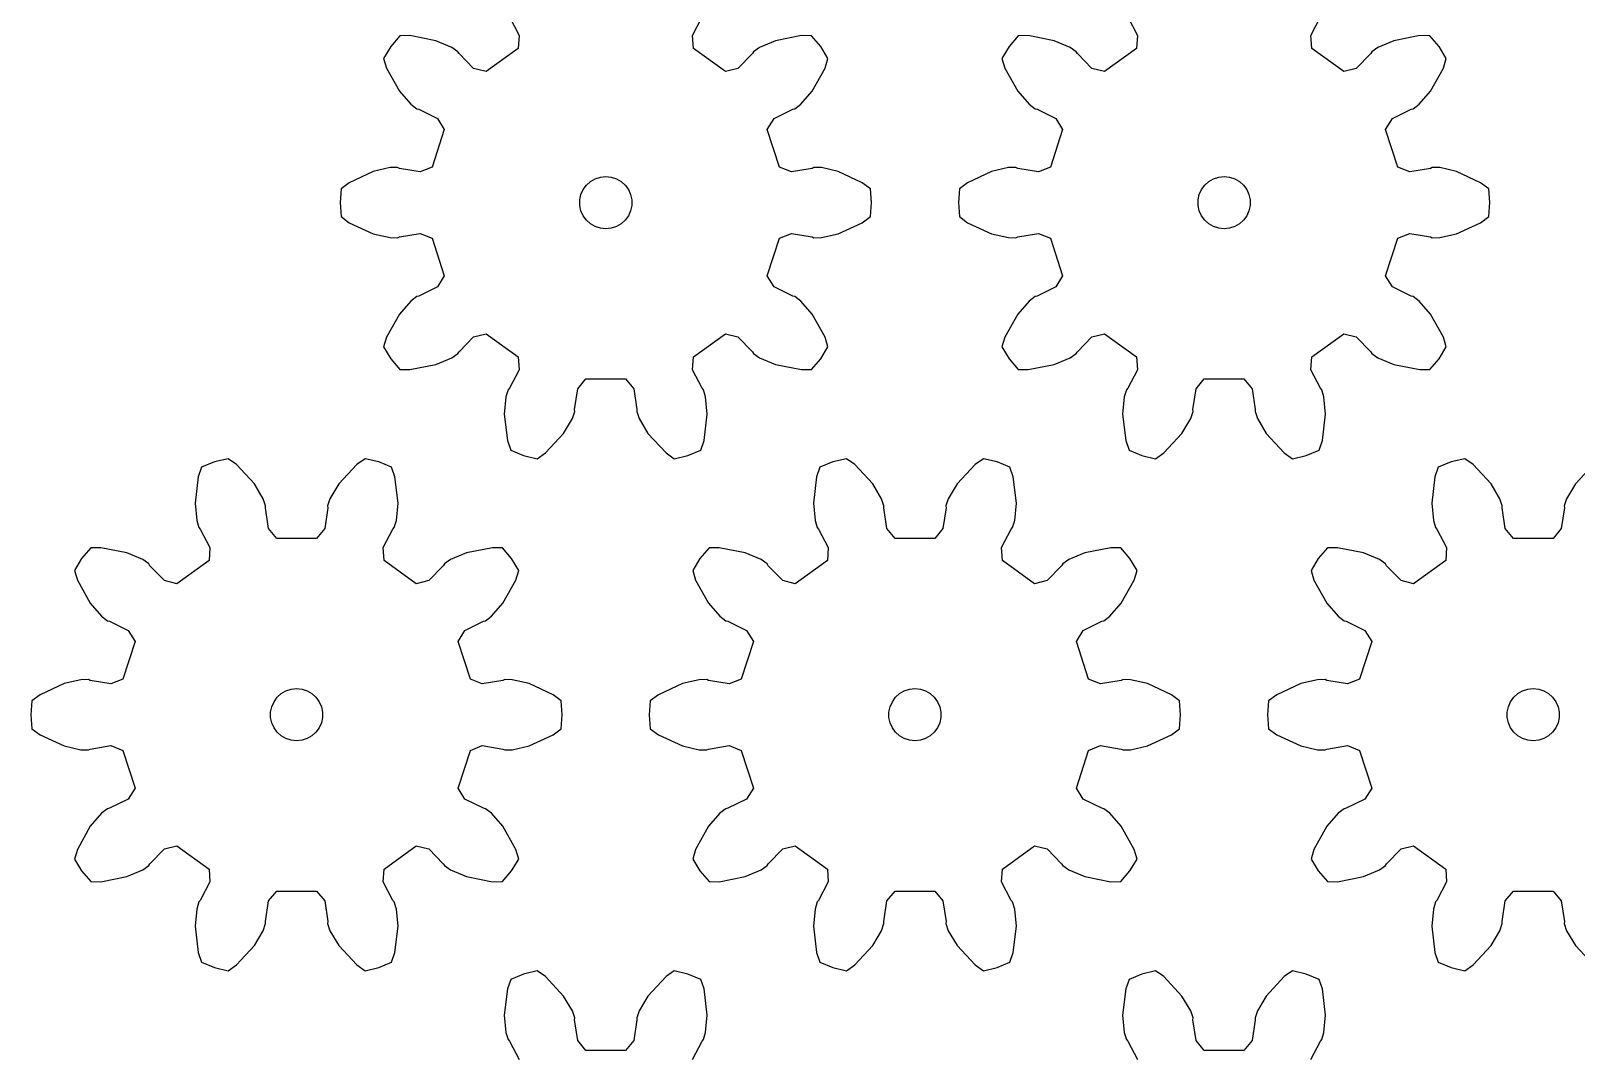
# Model space of a CAD drawing. Extents: x 0 to 208, y 0 to 235.
# Drawn here: x 0 to 88.9, y 112.9 to 171.8 of the extents above; entities that cross this region are included whole.
import ezdxf

# ---------------------------------------------------------------- set-up
doc = ezdxf.new("R2010")
doc.units = 0

msp = doc.modelspace()

# ---------------------------------------------------------------- linework, layer by layer
for p, q in [((27.516, 172.577), (28.071, 171.514)), ((38.044, 171.514), (38.6, 172.577)), ((63.073, 172.577), (63.629, 171.514)), ((73.602, 171.514), (74.158, 172.577)), ((21.8, 171.504), (21.218, 171.495)), ((23.295, 171.21), (21.8, 171.504)), ((28.071, 171.514), (28.021, 170.773)), ((38.094, 170.773), (38.044, 171.514)), ((44.315, 171.504), (42.82, 171.21)), ((44.897, 171.495), (44.315, 171.504)), ((57.358, 171.504), (56.776, 171.495)), ((58.853, 171.21), (57.358, 171.504)), ((63.629, 171.514), (63.579, 170.773)), ((73.652, 170.773), (73.602, 171.514)), ((79.873, 171.504), (78.378, 171.21)), ((80.455, 171.495), (79.873, 171.504)), ((20.697, 170.885), (20.277, 170.2)), ((21.218, 171.495), (20.697, 170.885)), ((24.209, 170.82), (23.295, 171.21)), ((24.56, 170.574), (24.209, 170.82)), ((28.021, 170.773), (26.179, 169.435)), ((39.937, 169.435), (38.094, 170.773)), ((41.907, 170.82), (41.556, 170.574)), ((42.82, 171.21), (41.907, 170.82)), ((45.419, 170.885), (44.897, 171.495)), ((45.838, 170.2), (45.419, 170.885)), ((56.255, 170.885), (55.835, 170.2)), ((56.776, 171.495), (56.255, 170.885)), ((59.767, 170.82), (58.853, 171.21)), ((60.117, 170.574), (59.767, 170.82)), ((63.579, 170.773), (61.737, 169.435)), ((75.494, 169.435), (73.652, 170.773)), ((77.464, 170.82), (77.114, 170.574)), ((78.378, 171.21), (77.464, 170.82)), ((80.976, 170.885), (80.455, 171.495)), ((81.396, 170.2), (80.976, 170.885)), ((20.277, 170.2), (20.449, 169.644)), ((24.62, 170.473), (24.56, 170.574)), ((25.459, 169.616), (24.62, 170.473)), ((41.496, 170.473), (40.657, 169.616)), ((41.556, 170.574), (41.496, 170.473)), ((45.667, 169.644), (45.838, 170.2)), ((55.835, 170.2), (56.006, 169.644)), ((60.178, 170.473), (60.117, 170.574)), ((61.017, 169.616), (60.178, 170.473)), ((77.053, 170.473), (76.214, 169.616)), ((77.114, 170.574), (77.053, 170.473)), ((81.225, 169.644), (81.396, 170.2)), ((20.449, 169.644), (21.19, 168.313)), ((26.179, 169.435), (25.459, 169.616)), ((40.657, 169.616), (39.937, 169.435)), ((44.925, 168.313), (45.667, 169.644)), ((56.006, 169.644), (56.748, 168.313)), ((61.737, 169.435), (61.017, 169.616)), ((76.214, 169.616), (75.494, 169.435)), ((80.483, 168.313), (81.225, 169.644)), ((21.19, 168.313), (21.843, 167.564)), ((44.272, 167.564), (44.925, 168.313)), ((56.748, 168.313), (57.401, 167.564)), ((79.83, 167.564), (80.483, 168.313)), ((21.843, 167.564), (22.186, 167.307)), ((22.186, 167.307), (22.301, 167.281)), ((22.301, 167.281), (23.375, 166.748)), ((42.74, 166.748), (43.815, 167.281)), ((43.815, 167.281), (43.929, 167.307)), ((43.929, 167.307), (44.272, 167.564)), ((57.401, 167.564), (57.744, 167.307)), ((57.744, 167.307), (57.859, 167.281)), ((57.859, 167.281), (58.933, 166.748)), ((78.298, 166.748), (79.372, 167.281)), ((79.372, 167.281), (79.487, 167.307)), ((79.487, 167.307), (79.83, 167.564)), ((23.375, 166.748), (23.77, 166.119)), ((42.346, 166.119), (42.74, 166.748)), ((58.933, 166.748), (59.328, 166.119)), ((77.903, 166.119), (78.298, 166.748)), ((23.77, 166.119), (23.066, 163.953)), ((43.049, 163.953), (42.346, 166.119)), ((59.328, 166.119), (58.624, 163.953)), ((78.607, 163.953), (77.903, 166.119)), ((19.69, 163.695), (18.307, 163.053)), ((20.658, 163.916), (19.69, 163.695)), ((21.087, 163.923), (20.658, 163.916)), ((21.195, 163.877), (21.087, 163.923)), ((22.377, 163.676), (21.195, 163.877)), ((23.066, 163.953), (22.377, 163.676)), ((43.738, 163.676), (43.049, 163.953)), ((44.921, 163.877), (43.738, 163.676)), ((45.029, 163.923), (44.921, 163.877)), ((45.457, 163.916), (45.029, 163.923)), ((46.426, 163.695), (45.457, 163.916)), ((47.808, 163.053), (46.426, 163.695)), ((55.247, 163.695), (53.865, 163.053)), ((56.216, 163.916), (55.247, 163.695)), ((56.644, 163.923), (56.216, 163.916)), ((56.753, 163.877), (56.644, 163.923)), ((57.935, 163.676), (56.753, 163.877)), ((58.624, 163.953), (57.935, 163.676)), ((79.296, 163.676), (78.607, 163.953)), ((80.478, 163.877), (79.296, 163.676)), ((80.587, 163.923), (80.478, 163.877)), ((81.015, 163.916), (80.587, 163.923)), ((81.984, 163.695), (81.015, 163.916)), ((83.366, 163.053), (81.984, 163.695)), ((17.842, 162.704), (17.779, 161.904)), ((18.307, 163.053), (17.842, 162.704)), ((31.631, 162.367), (31.759, 162.654)), ((31.759, 162.654), (31.943, 162.908)), ((31.943, 162.908), (32.176, 163.117)), ((32.176, 163.117), (32.448, 163.274)), ((32.448, 163.274), (32.746, 163.371)), ((32.746, 163.371), (33.058, 163.404)), ((33.058, 163.404), (33.37, 163.371)), ((33.37, 163.371), (33.668, 163.274)), ((33.668, 163.274), (33.939, 163.117)), ((33.939, 163.117), (34.172, 162.908)), ((34.172, 162.908), (34.357, 162.654)), ((34.357, 162.654), (34.484, 162.367)), ((48.274, 162.704), (47.808, 163.053)), ((48.337, 161.904), (48.274, 162.704)), ((53.4, 162.704), (53.337, 161.904)), ((53.865, 163.053), (53.4, 162.704)), ((67.189, 162.367), (67.316, 162.654)), ((67.316, 162.654), (67.501, 162.908)), ((67.501, 162.908), (67.734, 163.117)), ((67.734, 163.117), (68.005, 163.274)), ((68.005, 163.274), (68.304, 163.371)), ((68.304, 163.371), (68.615, 163.404)), ((68.615, 163.404), (68.927, 163.371)), ((68.927, 163.371), (69.226, 163.274)), ((69.226, 163.274), (69.497, 163.117)), ((69.497, 163.117), (69.73, 162.908)), ((69.73, 162.908), (69.915, 162.654)), ((69.915, 162.654), (70.042, 162.367)), ((83.831, 162.704), (83.366, 163.053)), ((83.894, 161.904), (83.831, 162.704)), ((17.779, 161.904), (17.842, 161.103)), ((31.566, 162.061), (31.631, 162.367)), ((31.566, 161.747), (31.566, 162.061)), ((31.631, 161.44), (31.566, 161.747)), ((34.484, 162.367), (34.55, 162.061)), ((34.55, 161.747), (34.484, 161.44)), ((34.55, 162.061), (34.55, 161.747)), ((48.274, 161.103), (48.337, 161.904)), ((53.337, 161.904), (53.4, 161.103)), ((67.124, 162.061), (67.189, 162.367)), ((67.124, 161.747), (67.124, 162.061)), ((67.189, 161.44), (67.124, 161.747)), ((70.042, 162.367), (70.107, 162.061)), ((70.107, 161.747), (70.042, 161.44)), ((70.107, 162.061), (70.107, 161.747)), ((83.831, 161.103), (83.894, 161.904)), ((17.842, 161.103), (18.307, 160.754)), ((31.759, 161.154), (31.631, 161.44)), ((31.943, 160.9), (31.759, 161.154)), ((32.176, 160.69), (31.943, 160.9)), ((34.172, 160.9), (33.939, 160.69)), ((34.357, 161.154), (34.172, 160.9)), ((34.484, 161.44), (34.357, 161.154)), ((47.808, 160.754), (48.274, 161.103)), ((53.4, 161.103), (53.865, 160.754)), ((67.316, 161.154), (67.189, 161.44)), ((67.501, 160.9), (67.316, 161.154)), ((67.734, 160.69), (67.501, 160.9)), ((69.73, 160.9), (69.497, 160.69)), ((69.915, 161.154), (69.73, 160.9)), ((70.042, 161.44), (69.915, 161.154)), ((83.366, 160.754), (83.831, 161.103)), ((18.307, 160.754), (19.69, 160.113)), ((19.69, 160.113), (20.658, 159.892)), ((21.195, 159.931), (22.377, 160.131)), ((22.377, 160.131), (23.066, 159.855)), ((32.448, 160.534), (32.176, 160.69)), ((32.746, 160.437), (32.448, 160.534)), ((33.058, 160.404), (32.746, 160.437)), ((33.37, 160.437), (33.058, 160.404)), ((33.668, 160.534), (33.37, 160.437)), ((33.939, 160.69), (33.668, 160.534)), ((43.049, 159.855), (43.738, 160.131)), ((43.738, 160.131), (44.921, 159.931)), ((45.457, 159.892), (46.426, 160.113)), ((46.426, 160.113), (47.808, 160.754)), ((53.865, 160.754), (55.247, 160.113)), ((55.247, 160.113), (56.216, 159.892)), ((56.753, 159.931), (57.935, 160.131)), ((57.935, 160.131), (58.624, 159.855)), ((68.005, 160.534), (67.734, 160.69)), ((68.304, 160.437), (68.005, 160.534)), ((68.615, 160.404), (68.304, 160.437)), ((68.927, 160.437), (68.615, 160.404)), ((69.226, 160.534), (68.927, 160.437)), ((69.497, 160.69), (69.226, 160.534)), ((78.607, 159.855), (79.296, 160.131)), ((79.296, 160.131), (80.478, 159.931)), ((81.015, 159.892), (81.984, 160.113)), ((81.984, 160.113), (83.366, 160.754)), ((20.658, 159.892), (21.087, 159.885)), ((21.087, 159.885), (21.195, 159.931)), ((23.066, 159.855), (23.77, 157.689)), ((42.346, 157.689), (43.049, 159.855)), ((44.921, 159.931), (45.029, 159.885)), ((45.029, 159.885), (45.457, 159.892)), ((56.216, 159.892), (56.644, 159.885)), ((56.644, 159.885), (56.753, 159.931)), ((58.624, 159.855), (59.328, 157.689)), ((77.903, 157.689), (78.607, 159.855)), ((80.478, 159.931), (80.587, 159.885)), ((80.587, 159.885), (81.015, 159.892)), ((23.77, 157.689), (23.375, 157.06)), ((42.74, 157.06), (42.346, 157.689)), ((59.328, 157.689), (58.933, 157.06)), ((78.298, 157.06), (77.903, 157.689)), ((22.186, 156.501), (21.843, 156.243)), ((22.301, 156.527), (22.186, 156.501)), ((23.375, 157.06), (22.301, 156.527)), ((43.815, 156.527), (42.74, 157.06)), ((43.929, 156.501), (43.815, 156.527)), ((44.272, 156.243), (43.929, 156.501)), ((57.744, 156.501), (57.401, 156.243)), ((57.859, 156.527), (57.744, 156.501)), ((58.933, 157.06), (57.859, 156.527)), ((79.372, 156.527), (78.298, 157.06)), ((79.487, 156.501), (79.372, 156.527)), ((79.83, 156.243), (79.487, 156.501)), ((21.843, 156.243), (21.19, 155.495)), ((44.925, 155.495), (44.272, 156.243)), ((57.401, 156.243), (56.748, 155.495)), ((80.483, 155.495), (79.83, 156.243)), ((21.19, 155.495), (20.449, 154.164)), ((45.667, 154.164), (44.925, 155.495)), ((56.748, 155.495), (56.006, 154.164)), ((81.225, 154.164), (80.483, 155.495)), ((20.449, 154.164), (20.277, 153.608)), ((24.62, 153.335), (25.459, 154.192)), ((25.459, 154.192), (26.179, 154.373)), ((26.179, 154.373), (28.021, 153.034)), ((38.094, 153.034), (39.937, 154.373)), ((39.937, 154.373), (40.657, 154.192)), ((40.657, 154.192), (41.496, 153.335)), ((45.838, 153.608), (45.667, 154.164)), ((56.006, 154.164), (55.835, 153.608)), ((60.178, 153.335), (61.017, 154.192)), ((61.017, 154.192), (61.737, 154.373)), ((61.737, 154.373), (63.579, 153.034)), ((73.652, 153.034), (75.494, 154.373)), ((75.494, 154.373), (76.214, 154.192)), ((76.214, 154.192), (77.053, 153.335)), ((81.396, 153.608), (81.225, 154.164)), ((20.277, 153.608), (20.697, 152.923)), ((20.697, 152.923), (21.218, 152.313)), ((23.295, 152.597), (24.209, 152.987)), ((24.209, 152.987), (24.56, 153.234)), ((24.56, 153.234), (24.62, 153.335)), ((28.021, 153.034), (28.071, 152.294)), ((38.044, 152.294), (38.094, 153.034)), ((41.496, 153.335), (41.556, 153.234)), ((41.556, 153.234), (41.907, 152.987)), ((41.907, 152.987), (42.82, 152.597)), ((44.897, 152.313), (45.419, 152.923)), ((45.419, 152.923), (45.838, 153.608)), ((55.835, 153.608), (56.255, 152.923)), ((56.255, 152.923), (56.776, 152.313)), ((58.853, 152.597), (59.767, 152.987)), ((59.767, 152.987), (60.117, 153.234)), ((60.117, 153.234), (60.178, 153.335)), ((63.579, 153.034), (63.629, 152.294)), ((73.602, 152.294), (73.652, 153.034)), ((77.053, 153.335), (77.114, 153.234)), ((77.114, 153.234), (77.464, 152.987)), ((77.464, 152.987), (78.378, 152.597)), ((80.455, 152.313), (80.976, 152.923)), ((80.976, 152.923), (81.396, 153.608)), ((21.218, 152.313), (21.8, 152.304)), ((21.8, 152.304), (23.295, 152.597)), ((28.071, 152.294), (27.516, 151.231)), ((38.6, 151.231), (38.044, 152.294)), ((42.82, 152.597), (44.315, 152.304)), ((44.315, 152.304), (44.897, 152.313)), ((56.776, 152.313), (57.358, 152.304)), ((57.358, 152.304), (58.853, 152.597)), ((63.629, 152.294), (63.073, 151.231)), ((74.158, 151.231), (73.602, 152.294)), ((78.378, 152.597), (79.873, 152.304)), ((79.873, 152.304), (80.455, 152.313)), ((27.438, 151.142), (27.312, 150.733)), ((27.516, 151.231), (27.438, 151.142)), ((31.268, 150.012), (31.443, 151.198)), ((31.443, 151.198), (31.919, 151.768)), ((31.919, 151.768), (34.196, 151.768)), ((34.196, 151.768), (34.672, 151.198)), ((34.672, 151.198), (34.847, 150.012)), ((38.677, 151.142), (38.6, 151.231)), ((38.803, 150.733), (38.677, 151.142)), ((62.996, 151.142), (62.87, 150.733)), ((63.073, 151.231), (62.996, 151.142)), ((66.826, 150.012), (67.001, 151.198)), ((67.001, 151.198), (67.477, 151.768)), ((67.477, 151.768), (69.754, 151.768)), ((69.754, 151.768), (70.23, 151.198)), ((70.23, 151.198), (70.405, 150.012)), ((74.235, 151.142), (74.158, 151.231)), ((74.361, 150.733), (74.235, 151.142)), ((27.312, 150.733), (27.224, 149.743)), ((38.892, 149.743), (38.803, 150.733)), ((62.87, 150.733), (62.781, 149.743)), ((74.45, 149.743), (74.361, 150.733)), ((27.224, 149.743), (27.406, 148.23)), ((30.63, 148.637), (31.14, 149.489)), ((31.14, 149.489), (31.279, 149.895)), ((31.279, 149.895), (31.268, 150.012)), ((34.847, 150.012), (34.837, 149.895)), ((34.837, 149.895), (34.976, 149.489)), ((34.976, 149.489), (35.486, 148.637)), ((38.709, 148.23), (38.892, 149.743)), ((62.781, 149.743), (62.964, 148.23)), ((66.188, 148.637), (66.698, 149.489)), ((66.698, 149.489), (66.836, 149.895)), ((66.836, 149.895), (66.826, 150.012)), ((70.405, 150.012), (70.395, 149.895)), ((70.395, 149.895), (70.533, 149.489)), ((70.533, 149.489), (71.043, 148.637)), ((74.267, 148.23), (74.45, 149.743)), ((29.593, 147.52), (30.63, 148.637)), ((35.486, 148.637), (36.523, 147.52)), ((65.151, 147.52), (66.188, 148.637)), ((71.043, 148.637), (72.08, 147.52)), ((27.406, 148.23), (27.594, 147.68)), ((27.594, 147.68), (28.336, 147.373)), ((29.117, 147.185), (29.593, 147.52)), ((36.523, 147.52), (36.998, 147.185)), ((37.779, 147.373), (38.521, 147.68)), ((38.521, 147.68), (38.709, 148.23)), ((62.964, 148.23), (63.152, 147.68)), ((63.152, 147.68), (63.894, 147.373)), ((64.675, 147.185), (65.151, 147.52)), ((72.08, 147.52), (72.556, 147.185)), ((73.337, 147.373), (74.079, 147.68)), ((74.079, 147.68), (74.267, 148.23)), ((9.816, 146.691), (9.627, 146.14)), ((10.557, 146.998), (9.816, 146.691)), ((11.338, 147.185), (10.557, 146.998)), ((11.814, 146.851), (11.338, 147.185)), ((12.851, 145.734), (11.814, 146.851)), ((18.744, 146.851), (17.707, 145.734)), ((19.219, 147.185), (18.744, 146.851)), ((20, 146.998), (19.219, 147.185)), ((20.742, 146.691), (20, 146.998)), ((20.93, 146.14), (20.742, 146.691)), ((28.336, 147.373), (29.117, 147.185)), ((36.998, 147.185), (37.779, 147.373)), ((45.373, 146.691), (45.185, 146.14)), ((46.115, 146.998), (45.373, 146.691)), ((46.896, 147.185), (46.115, 146.998)), ((47.372, 146.851), (46.896, 147.185)), ((48.409, 145.734), (47.372, 146.851)), ((54.301, 146.851), (53.264, 145.734)), ((54.777, 147.185), (54.301, 146.851)), ((55.558, 146.998), (54.777, 147.185)), ((56.3, 146.691), (55.558, 146.998)), ((56.488, 146.14), (56.3, 146.691)), ((63.894, 147.373), (64.675, 147.185)), ((72.556, 147.185), (73.337, 147.373)), ((80.931, 146.691), (80.743, 146.14)), ((81.673, 146.998), (80.931, 146.691)), ((82.454, 147.185), (81.673, 146.998)), ((82.93, 146.851), (82.454, 147.185)), ((83.967, 145.734), (82.93, 146.851)), ((89.859, 146.851), (88.822, 145.734)), ((9.627, 146.14), (9.445, 144.627)), ((13.361, 144.881), (12.851, 145.734)), ((17.707, 145.734), (17.197, 144.881)), ((21.113, 144.627), (20.93, 146.14)), ((45.185, 146.14), (45.002, 144.627)), ((48.919, 144.881), (48.409, 145.734)), ((53.264, 145.734), (52.755, 144.881)), ((56.671, 144.627), (56.488, 146.14)), ((80.743, 146.14), (80.56, 144.627)), ((84.476, 144.881), (83.967, 145.734)), ((88.822, 145.734), (88.312, 144.881)), ((13.5, 144.476), (13.361, 144.881)), ((17.197, 144.881), (17.058, 144.476)), ((49.057, 144.476), (48.919, 144.881)), ((52.755, 144.881), (52.616, 144.476)), ((84.615, 144.476), (84.476, 144.881)), ((88.312, 144.881), (88.174, 144.476)), ((9.445, 144.627), (9.533, 143.638)), ((13.489, 144.359), (13.5, 144.476)), ((13.664, 143.172), (13.489, 144.359)), ((17.069, 144.359), (16.894, 143.172)), ((17.058, 144.476), (17.069, 144.359)), ((21.024, 143.638), (21.113, 144.627)), ((45.002, 144.627), (45.091, 143.638)), ((49.047, 144.359), (49.057, 144.476)), ((49.222, 143.172), (49.047, 144.359)), ((52.626, 144.359), (52.451, 143.172)), ((52.616, 144.476), (52.626, 144.359)), ((56.582, 143.638), (56.671, 144.627)), ((80.56, 144.627), (80.649, 143.638)), ((84.605, 144.359), (84.615, 144.476)), ((84.78, 143.172), (84.605, 144.359)), ((88.184, 144.359), (88.009, 143.172)), ((88.174, 144.476), (88.184, 144.359)), ((9.533, 143.638), (9.66, 143.228)), ((9.66, 143.228), (9.737, 143.14)), ((9.737, 143.14), (10.293, 142.077)), ((14.14, 142.603), (13.664, 143.172)), ((16.894, 143.172), (16.417, 142.603)), ((20.265, 142.077), (20.821, 143.14)), ((20.821, 143.14), (20.898, 143.228)), ((20.898, 143.228), (21.024, 143.638)), ((45.091, 143.638), (45.217, 143.228)), ((45.217, 143.228), (45.295, 143.14)), ((45.295, 143.14), (45.85, 142.077)), ((49.698, 142.603), (49.222, 143.172)), ((52.451, 143.172), (51.975, 142.603)), ((55.823, 142.077), (56.379, 143.14)), ((56.379, 143.14), (56.456, 143.228)), ((56.456, 143.228), (56.582, 143.638)), ((80.649, 143.638), (80.775, 143.228)), ((80.775, 143.228), (80.852, 143.14)), ((80.852, 143.14), (81.408, 142.077)), ((85.256, 142.603), (84.78, 143.172)), ((88.009, 143.172), (87.533, 142.603)), ((16.417, 142.603), (14.14, 142.603)), ((51.975, 142.603), (49.698, 142.603)), ((87.533, 142.603), (85.256, 142.603)), ((2.918, 141.447), (2.498, 140.763)), ((3.44, 142.058), (2.918, 141.447)), ((4.021, 142.067), (3.44, 142.058)), ((5.516, 141.773), (4.021, 142.067)), ((6.43, 141.383), (5.516, 141.773)), ((6.781, 141.137), (6.43, 141.383)), ((10.242, 141.336), (8.4, 139.998)), ((10.293, 142.077), (10.242, 141.336)), ((20.316, 141.336), (20.265, 142.077)), ((22.158, 139.998), (20.316, 141.336)), ((24.128, 141.383), (23.777, 141.137)), ((25.041, 141.773), (24.128, 141.383)), ((26.537, 142.067), (25.041, 141.773)), ((27.118, 142.058), (26.537, 142.067)), ((27.64, 141.447), (27.118, 142.058)), ((28.059, 140.763), (27.64, 141.447)), ((38.476, 141.447), (38.056, 140.763)), ((38.997, 142.058), (38.476, 141.447)), ((39.579, 142.067), (38.997, 142.058)), ((41.074, 141.773), (39.579, 142.067)), ((41.988, 141.383), (41.074, 141.773)), ((42.338, 141.137), (41.988, 141.383)), ((45.8, 141.336), (43.958, 139.998)), ((45.85, 142.077), (45.8, 141.336)), ((55.873, 141.336), (55.823, 142.077)), ((57.715, 139.998), (55.873, 141.336)), ((59.685, 141.383), (59.335, 141.137)), ((60.599, 141.773), (59.685, 141.383)), ((62.094, 142.067), (60.599, 141.773)), ((62.676, 142.058), (62.094, 142.067)), ((63.197, 141.447), (62.676, 142.058)), ((63.617, 140.763), (63.197, 141.447)), ((74.034, 141.447), (73.614, 140.763)), ((74.555, 142.058), (74.034, 141.447)), ((75.137, 142.067), (74.555, 142.058)), ((76.632, 141.773), (75.137, 142.067)), ((77.546, 141.383), (76.632, 141.773)), ((77.896, 141.137), (77.546, 141.383)), ((81.358, 141.336), (79.516, 139.998)), ((81.408, 142.077), (81.358, 141.336)), ((2.498, 140.763), (2.67, 140.207)), ((6.841, 141.036), (6.781, 141.137)), ((7.68, 140.179), (6.841, 141.036)), ((23.717, 141.036), (22.878, 140.179)), ((23.777, 141.137), (23.717, 141.036)), ((27.888, 140.207), (28.059, 140.763)), ((38.056, 140.763), (38.227, 140.207)), ((42.399, 141.036), (42.338, 141.137)), ((43.238, 140.179), (42.399, 141.036)), ((59.274, 141.036), (58.436, 140.179)), ((59.335, 141.137), (59.274, 141.036)), ((63.446, 140.207), (63.617, 140.763)), ((73.614, 140.763), (73.785, 140.207)), ((77.957, 141.036), (77.896, 141.137)), ((78.795, 140.179), (77.957, 141.036)), ((2.67, 140.207), (3.411, 138.876)), ((8.4, 139.998), (7.68, 140.179)), ((22.878, 140.179), (22.158, 139.998)), ((27.147, 138.876), (27.888, 140.207)), ((38.227, 140.207), (38.969, 138.876)), ((43.958, 139.998), (43.238, 140.179)), ((58.436, 140.179), (57.715, 139.998)), ((62.704, 138.876), (63.446, 140.207)), ((73.785, 140.207), (74.527, 138.876)), ((79.516, 139.998), (78.795, 140.179)), ((3.411, 138.876), (4.064, 138.127)), ((26.493, 138.127), (27.147, 138.876)), ((38.969, 138.876), (39.622, 138.127)), ((62.051, 138.127), (62.704, 138.876)), ((74.527, 138.876), (75.18, 138.127)), ((4.064, 138.127), (4.407, 137.87)), ((4.407, 137.87), (4.522, 137.844)), ((4.522, 137.844), (5.596, 137.311)), ((24.962, 137.311), (26.036, 137.844)), ((26.036, 137.844), (26.15, 137.87)), ((26.15, 137.87), (26.493, 138.127)), ((39.622, 138.127), (39.965, 137.87)), ((39.965, 137.87), (40.08, 137.844)), ((40.08, 137.844), (41.154, 137.311)), ((60.519, 137.311), (61.594, 137.844)), ((61.594, 137.844), (61.708, 137.87)), ((61.708, 137.87), (62.051, 138.127)), ((75.18, 138.127), (75.523, 137.87)), ((75.523, 137.87), (75.637, 137.844)), ((75.637, 137.844), (76.712, 137.311)), ((5.596, 137.311), (5.991, 136.682)), ((24.567, 136.682), (24.962, 137.311)), ((41.154, 137.311), (41.549, 136.682)), ((60.125, 136.682), (60.519, 137.311)), ((76.712, 137.311), (77.106, 136.682)), ((5.991, 136.682), (5.287, 134.516)), ((25.271, 134.516), (24.567, 136.682)), ((41.549, 136.682), (40.845, 134.516)), ((60.828, 134.516), (60.125, 136.682)), ((77.106, 136.682), (76.403, 134.516)), ((1.911, 134.258), (0.528, 133.616)), ((2.879, 134.479), (1.911, 134.258)), ((3.308, 134.486), (2.879, 134.479)), ((3.416, 134.439), (3.308, 134.486)), ((4.598, 134.239), (3.416, 134.439)), ((5.287, 134.516), (4.598, 134.239)), ((25.959, 134.239), (25.271, 134.516)), ((27.142, 134.439), (25.959, 134.239)), ((27.25, 134.486), (27.142, 134.439)), ((27.679, 134.479), (27.25, 134.486)), ((28.647, 134.258), (27.679, 134.479)), ((30.029, 133.616), (28.647, 134.258)), ((37.468, 134.258), (36.086, 133.616)), ((38.437, 134.479), (37.468, 134.258)), ((38.865, 134.486), (38.437, 134.479)), ((38.974, 134.439), (38.865, 134.486)), ((40.156, 134.239), (38.974, 134.439)), ((40.845, 134.516), (40.156, 134.239)), ((61.517, 134.239), (60.828, 134.516)), ((62.7, 134.439), (61.517, 134.239)), ((62.808, 134.486), (62.7, 134.439)), ((63.236, 134.479), (62.808, 134.486)), ((64.205, 134.258), (63.236, 134.479)), ((65.587, 133.616), (64.205, 134.258)), ((73.026, 134.258), (71.644, 133.616)), ((73.995, 134.479), (73.026, 134.258)), ((74.423, 134.486), (73.995, 134.479)), ((74.531, 134.439), (74.423, 134.486)), ((75.714, 134.239), (74.531, 134.439)), ((76.403, 134.516), (75.714, 134.239)), ((0.528, 133.616), (0.063, 133.267)), ((13.98, 133.217), (14.164, 133.47)), ((14.164, 133.47), (14.397, 133.68)), ((14.397, 133.68), (14.669, 133.837)), ((14.669, 133.837), (14.967, 133.934)), ((14.967, 133.934), (15.279, 133.967)), ((15.279, 133.967), (15.591, 133.934)), ((15.591, 133.934), (15.889, 133.837)), ((15.889, 133.837), (16.161, 133.68)), ((16.161, 133.68), (16.394, 133.47)), ((16.394, 133.47), (16.578, 133.217)), ((30.495, 133.267), (30.029, 133.616)), ((36.086, 133.616), (35.621, 133.267)), ((49.538, 133.217), (49.722, 133.47)), ((49.722, 133.47), (49.955, 133.68)), ((49.955, 133.68), (50.227, 133.837)), ((50.227, 133.837), (50.525, 133.934)), ((50.525, 133.934), (50.837, 133.967)), ((50.837, 133.967), (51.148, 133.934)), ((51.148, 133.934), (51.447, 133.837)), ((51.447, 133.837), (51.718, 133.68)), ((51.718, 133.68), (51.951, 133.47)), ((51.951, 133.47), (52.136, 133.217)), ((66.052, 133.267), (65.587, 133.616)), ((71.644, 133.616), (71.179, 133.267)), ((85.095, 133.217), (85.28, 133.47)), ((85.28, 133.47), (85.513, 133.68)), ((85.513, 133.68), (85.784, 133.837)), ((85.784, 133.837), (86.083, 133.934)), ((86.083, 133.934), (86.394, 133.967)), ((86.394, 133.967), (86.706, 133.934)), ((86.706, 133.934), (87.004, 133.837)), ((87.004, 133.837), (87.276, 133.68)), ((87.276, 133.68), (87.509, 133.47)), ((87.509, 133.47), (87.693, 133.217)), ((0.063, 133.267), (0, 132.467)), ((0, 132.467), (0.063, 131.666)), ((13.787, 132.624), (13.852, 132.93)), ((13.787, 132.31), (13.787, 132.624)), ((13.852, 132.93), (13.98, 133.217)), ((16.578, 133.217), (16.705, 132.93)), ((16.705, 132.93), (16.771, 132.624)), ((16.771, 132.624), (16.771, 132.31)), ((30.558, 132.467), (30.495, 133.267)), ((30.495, 131.666), (30.558, 132.467)), ((35.621, 133.267), (35.558, 132.467)), ((35.558, 132.467), (35.621, 131.666)), ((49.345, 132.624), (49.41, 132.93)), ((49.345, 132.31), (49.345, 132.624)), ((49.41, 132.93), (49.538, 133.217)), ((52.136, 133.217), (52.263, 132.93)), ((52.263, 132.93), (52.328, 132.624)), ((52.328, 132.624), (52.328, 132.31)), ((66.115, 132.467), (66.052, 133.267)), ((66.052, 131.666), (66.115, 132.467)), ((71.179, 133.267), (71.115, 132.467)), ((71.115, 132.467), (71.179, 131.666)), ((84.903, 132.624), (84.968, 132.93)), ((84.903, 132.31), (84.903, 132.624)), ((84.968, 132.93), (85.095, 133.217)), ((87.693, 133.217), (87.821, 132.93)), ((87.821, 132.93), (87.886, 132.624)), ((87.886, 132.624), (87.886, 132.31)), ((0.063, 131.666), (0.528, 131.317)), ((13.852, 132.003), (13.787, 132.31)), ((13.98, 131.717), (13.852, 132.003)), ((14.164, 131.463), (13.98, 131.717)), ((16.578, 131.717), (16.394, 131.463)), ((16.705, 132.003), (16.578, 131.717)), ((16.771, 132.31), (16.705, 132.003)), ((30.029, 131.317), (30.495, 131.666)), ((35.621, 131.666), (36.086, 131.317)), ((49.41, 132.003), (49.345, 132.31)), ((49.538, 131.717), (49.41, 132.003)), ((49.722, 131.463), (49.538, 131.717)), ((52.136, 131.717), (51.951, 131.463)), ((52.263, 132.003), (52.136, 131.717)), ((52.328, 132.31), (52.263, 132.003)), ((65.587, 131.317), (66.052, 131.666)), ((71.179, 131.666), (71.644, 131.317)), ((84.968, 132.003), (84.903, 132.31)), ((85.095, 131.717), (84.968, 132.003)), ((85.28, 131.463), (85.095, 131.717)), ((87.693, 131.717), (87.509, 131.463)), ((87.821, 132.003), (87.693, 131.717)), ((87.886, 132.31), (87.821, 132.003)), ((0.528, 131.317), (1.911, 130.676)), ((1.911, 130.676), (2.879, 130.455)), ((3.416, 130.494), (4.598, 130.694)), ((4.598, 130.694), (5.287, 130.417)), ((14.397, 131.253), (14.164, 131.463)), ((14.669, 131.096), (14.397, 131.253)), ((14.967, 131), (14.669, 131.096)), ((15.279, 130.967), (14.967, 131)), ((15.591, 131), (15.279, 130.967)), ((15.889, 131.096), (15.591, 131)), ((16.161, 131.253), (15.889, 131.096)), ((16.394, 131.463), (16.161, 131.253)), ((25.271, 130.417), (25.959, 130.694)), ((25.959, 130.694), (27.142, 130.494)), ((27.679, 130.455), (28.647, 130.676)), ((28.647, 130.676), (30.029, 131.317)), ((36.086, 131.317), (37.468, 130.676)), ((37.468, 130.676), (38.437, 130.455)), ((38.974, 130.494), (40.156, 130.694)), ((40.156, 130.694), (40.845, 130.417)), ((49.955, 131.253), (49.722, 131.463)), ((50.227, 131.096), (49.955, 131.253)), ((50.525, 131), (50.227, 131.096)), ((50.837, 130.967), (50.525, 131)), ((51.148, 131), (50.837, 130.967)), ((51.447, 131.096), (51.148, 131)), ((51.718, 131.253), (51.447, 131.096)), ((51.951, 131.463), (51.718, 131.253)), ((60.828, 130.417), (61.517, 130.694)), ((61.517, 130.694), (62.7, 130.494)), ((63.236, 130.455), (64.205, 130.676)), ((64.205, 130.676), (65.587, 131.317)), ((71.644, 131.317), (73.026, 130.676)), ((73.026, 130.676), (73.995, 130.455)), ((74.531, 130.494), (75.714, 130.694)), ((75.714, 130.694), (76.403, 130.417)), ((85.513, 131.253), (85.28, 131.463)), ((85.784, 131.096), (85.513, 131.253)), ((86.083, 131), (85.784, 131.096)), ((86.394, 130.967), (86.083, 131)), ((86.706, 131), (86.394, 130.967)), ((87.004, 131.096), (86.706, 131)), ((87.276, 131.253), (87.004, 131.096)), ((87.509, 131.463), (87.276, 131.253)), ((2.879, 130.455), (3.308, 130.448)), ((3.308, 130.448), (3.416, 130.494)), ((5.287, 130.417), (5.991, 128.252)), ((24.567, 128.252), (25.271, 130.417)), ((27.142, 130.494), (27.25, 130.448)), ((27.25, 130.448), (27.679, 130.455)), ((38.437, 130.455), (38.865, 130.448)), ((38.865, 130.448), (38.974, 130.494)), ((40.845, 130.417), (41.549, 128.252)), ((60.125, 128.252), (60.828, 130.417)), ((62.7, 130.494), (62.808, 130.448)), ((62.808, 130.448), (63.236, 130.455)), ((73.995, 130.455), (74.423, 130.448)), ((74.423, 130.448), (74.531, 130.494)), ((76.403, 130.417), (77.106, 128.252)), ((5.991, 128.252), (5.596, 127.623)), ((24.962, 127.623), (24.567, 128.252)), ((41.549, 128.252), (41.154, 127.623)), ((60.519, 127.623), (60.125, 128.252)), ((77.106, 128.252), (76.712, 127.623)), ((4.522, 127.09), (4.407, 127.064)), ((5.596, 127.623), (4.522, 127.09)), ((26.036, 127.09), (24.962, 127.623)), ((26.15, 127.064), (26.036, 127.09)), ((40.08, 127.09), (39.965, 127.064)), ((41.154, 127.623), (40.08, 127.09)), ((61.594, 127.09), (60.519, 127.623)), ((61.708, 127.064), (61.594, 127.09)), ((75.637, 127.09), (75.523, 127.064)), ((76.712, 127.623), (75.637, 127.09)), ((4.064, 126.806), (3.411, 126.058)), ((4.407, 127.064), (4.064, 126.806)), ((26.493, 126.806), (26.15, 127.064)), ((27.147, 126.058), (26.493, 126.806)), ((39.622, 126.806), (38.969, 126.058)), ((39.965, 127.064), (39.622, 126.806)), ((62.051, 126.806), (61.708, 127.064)), ((62.704, 126.058), (62.051, 126.806)), ((75.18, 126.806), (74.527, 126.058)), ((75.523, 127.064), (75.18, 126.806)), ((3.411, 126.058), (2.67, 124.727)), ((27.888, 124.727), (27.147, 126.058)), ((38.969, 126.058), (38.227, 124.727)), ((63.446, 124.727), (62.704, 126.058)), ((74.527, 126.058), (73.785, 124.727)), ((2.67, 124.727), (2.498, 124.171)), ((6.841, 123.898), (7.68, 124.755)), ((7.68, 124.755), (8.4, 124.936)), ((8.4, 124.936), (10.242, 123.597)), ((20.316, 123.597), (22.158, 124.936)), ((22.158, 124.936), (22.878, 124.755)), ((22.878, 124.755), (23.717, 123.898)), ((28.059, 124.171), (27.888, 124.727)), ((38.227, 124.727), (38.056, 124.171)), ((42.399, 123.898), (43.238, 124.755)), ((43.238, 124.755), (43.958, 124.936)), ((43.958, 124.936), (45.8, 123.597)), ((55.873, 123.597), (57.715, 124.936)), ((57.715, 124.936), (58.436, 124.755)), ((58.436, 124.755), (59.274, 123.898)), ((63.617, 124.171), (63.446, 124.727)), ((73.785, 124.727), (73.614, 124.171)), ((77.957, 123.898), (78.795, 124.755)), ((78.795, 124.755), (79.516, 124.936)), ((79.516, 124.936), (81.358, 123.597)), ((2.498, 124.171), (2.918, 123.486)), ((5.516, 123.16), (6.43, 123.55)), ((6.43, 123.55), (6.781, 123.797)), ((6.781, 123.797), (6.841, 123.898)), ((10.242, 123.597), (10.293, 122.857)), ((20.265, 122.857), (20.316, 123.597)), ((23.717, 123.898), (23.777, 123.797)), ((23.777, 123.797), (24.128, 123.55)), ((24.128, 123.55), (25.041, 123.16)), ((27.64, 123.486), (28.059, 124.171)), ((38.056, 124.171), (38.476, 123.486)), ((41.074, 123.16), (41.988, 123.55)), ((41.988, 123.55), (42.338, 123.797)), ((42.338, 123.797), (42.399, 123.898)), ((45.8, 123.597), (45.85, 122.857)), ((55.823, 122.857), (55.873, 123.597)), ((59.274, 123.898), (59.335, 123.797)), ((59.335, 123.797), (59.685, 123.55)), ((59.685, 123.55), (60.599, 123.16)), ((63.197, 123.486), (63.617, 124.171)), ((73.614, 124.171), (74.034, 123.486)), ((76.632, 123.16), (77.546, 123.55)), ((77.546, 123.55), (77.896, 123.797)), ((77.896, 123.797), (77.957, 123.898)), ((81.358, 123.597), (81.408, 122.857)), ((2.918, 123.486), (3.44, 122.875)), ((3.44, 122.875), (4.021, 122.867)), ((4.021, 122.867), (5.516, 123.16)), ((10.293, 122.857), (9.737, 121.794)), ((20.821, 121.794), (20.265, 122.857)), ((25.041, 123.16), (26.537, 122.867)), ((26.537, 122.867), (27.118, 122.875)), ((27.118, 122.875), (27.64, 123.486)), ((38.476, 123.486), (38.997, 122.875)), ((38.997, 122.875), (39.579, 122.867)), ((39.579, 122.867), (41.074, 123.16)), ((45.85, 122.857), (45.295, 121.794)), ((56.379, 121.794), (55.823, 122.857)), ((60.599, 123.16), (62.094, 122.867)), ((62.094, 122.867), (62.676, 122.875)), ((62.676, 122.875), (63.197, 123.486)), ((74.034, 123.486), (74.555, 122.875)), ((74.555, 122.875), (75.137, 122.867)), ((75.137, 122.867), (76.632, 123.16)), ((81.408, 122.857), (80.852, 121.794)), ((9.737, 121.794), (9.66, 121.705)), ((13.489, 120.575), (13.664, 121.761)), ((13.664, 121.761), (14.14, 122.331)), ((14.14, 122.331), (16.417, 122.331)), ((16.417, 122.331), (16.894, 121.761)), ((16.894, 121.761), (17.069, 120.575)), ((20.898, 121.705), (20.821, 121.794)), ((45.295, 121.794), (45.217, 121.705)), ((49.047, 120.575), (49.222, 121.761)), ((49.222, 121.761), (49.698, 122.331)), ((49.698, 122.331), (51.975, 122.331)), ((51.975, 122.331), (52.451, 121.761)), ((52.451, 121.761), (52.626, 120.575)), ((56.456, 121.705), (56.379, 121.794)), ((80.852, 121.794), (80.775, 121.705)), ((84.605, 120.575), (84.78, 121.761)), ((84.78, 121.761), (85.256, 122.331)), ((85.256, 122.331), (87.533, 122.331)), ((87.533, 122.331), (88.009, 121.761)), ((88.009, 121.761), (88.184, 120.575)), ((9.533, 121.296), (9.445, 120.306)), ((9.66, 121.705), (9.533, 121.296)), ((21.024, 121.296), (20.898, 121.705)), ((21.113, 120.306), (21.024, 121.296)), ((45.091, 121.296), (45.002, 120.306)), ((45.217, 121.705), (45.091, 121.296)), ((56.582, 121.296), (56.456, 121.705)), ((56.671, 120.306), (56.582, 121.296)), ((80.649, 121.296), (80.56, 120.306)), ((80.775, 121.705), (80.649, 121.296)), ((9.445, 120.306), (9.627, 118.793)), ((12.851, 119.199), (13.361, 120.052)), ((13.361, 120.052), (13.5, 120.458)), ((13.5, 120.458), (13.489, 120.575)), ((17.069, 120.575), (17.058, 120.458)), ((17.058, 120.458), (17.197, 120.052)), ((17.197, 120.052), (17.707, 119.199)), ((20.93, 118.793), (21.113, 120.306)), ((45.002, 120.306), (45.185, 118.793)), ((48.409, 119.199), (48.919, 120.052)), ((48.919, 120.052), (49.057, 120.458)), ((49.057, 120.458), (49.047, 120.575)), ((52.626, 120.575), (52.616, 120.458)), ((52.616, 120.458), (52.755, 120.052)), ((52.755, 120.052), (53.264, 119.199)), ((56.488, 118.793), (56.671, 120.306)), ((80.56, 120.306), (80.743, 118.793)), ((83.967, 119.199), (84.476, 120.052)), ((84.476, 120.052), (84.615, 120.458)), ((84.615, 120.458), (84.605, 120.575)), ((88.184, 120.575), (88.174, 120.458)), ((88.174, 120.458), (88.312, 120.052)), ((88.312, 120.052), (88.822, 119.199)), ((11.814, 118.083), (12.851, 119.199)), ((17.707, 119.199), (18.744, 118.083)), ((47.372, 118.083), (48.409, 119.199)), ((53.264, 119.199), (54.301, 118.083)), ((82.93, 118.083), (83.967, 119.199)), ((88.822, 119.199), (89.859, 118.083)), ((9.627, 118.793), (9.816, 118.243)), ((9.816, 118.243), (10.557, 117.936)), ((20, 117.936), (20.742, 118.243)), ((20.742, 118.243), (20.93, 118.793)), ((45.185, 118.793), (45.373, 118.243)), ((45.373, 118.243), (46.115, 117.936)), ((55.558, 117.936), (56.3, 118.243)), ((56.3, 118.243), (56.488, 118.793)), ((80.743, 118.793), (80.931, 118.243)), ((80.931, 118.243), (81.673, 117.936)), ((10.557, 117.936), (11.338, 117.748)), ((11.338, 117.748), (11.814, 118.083)), ((18.744, 118.083), (19.219, 117.748)), ((19.219, 117.748), (20, 117.936)), ((28.336, 117.561), (27.594, 117.253)), ((29.117, 117.748), (28.336, 117.561)), ((29.593, 117.414), (29.117, 117.748)), ((30.63, 116.297), (29.593, 117.414)), ((36.523, 117.414), (35.486, 116.297)), ((36.998, 117.748), (36.523, 117.414)), ((37.779, 117.561), (36.998, 117.748)), ((38.521, 117.253), (37.779, 117.561)), ((46.115, 117.936), (46.896, 117.748)), ((46.896, 117.748), (47.372, 118.083)), ((54.301, 118.083), (54.777, 117.748)), ((54.777, 117.748), (55.558, 117.936)), ((63.894, 117.561), (63.152, 117.253)), ((64.675, 117.748), (63.894, 117.561)), ((65.151, 117.414), (64.675, 117.748)), ((66.188, 116.297), (65.151, 117.414)), ((72.08, 117.414), (71.043, 116.297)), ((72.556, 117.748), (72.08, 117.414)), ((73.337, 117.561), (72.556, 117.748)), ((74.079, 117.253), (73.337, 117.561)), ((81.673, 117.936), (82.454, 117.748)), ((82.454, 117.748), (82.93, 118.083)), ((27.406, 116.703), (27.224, 115.19)), ((27.594, 117.253), (27.406, 116.703)), ((38.709, 116.703), (38.521, 117.253)), ((38.892, 115.19), (38.709, 116.703)), ((62.964, 116.703), (62.781, 115.19)), ((63.152, 117.253), (62.964, 116.703)), ((74.267, 116.703), (74.079, 117.253)), ((74.45, 115.19), (74.267, 116.703)), ((31.14, 115.444), (30.63, 116.297)), ((35.486, 116.297), (34.976, 115.444)), ((66.698, 115.444), (66.188, 116.297)), ((71.043, 116.297), (70.533, 115.444)), ((27.224, 115.19), (27.312, 114.201)), ((31.279, 115.039), (31.14, 115.444)), ((31.268, 114.922), (31.279, 115.039)), ((31.443, 113.735), (31.268, 114.922)), ((34.847, 114.922), (34.672, 113.735)), ((34.976, 115.444), (34.837, 115.039)), ((34.837, 115.039), (34.847, 114.922)), ((38.803, 114.201), (38.892, 115.19)), ((62.781, 115.19), (62.87, 114.201)), ((66.836, 115.039), (66.698, 115.444)), ((66.826, 114.922), (66.836, 115.039)), ((67.001, 113.735), (66.826, 114.922)), ((70.405, 114.922), (70.23, 113.735)), ((70.533, 115.444), (70.395, 115.039)), ((70.395, 115.039), (70.405, 114.922)), ((74.361, 114.201), (74.45, 115.19)), ((27.312, 114.201), (27.438, 113.791)), ((27.438, 113.791), (27.516, 113.702)), ((38.6, 113.702), (38.677, 113.791)), ((38.677, 113.791), (38.803, 114.201)), ((62.87, 114.201), (62.996, 113.791)), ((62.996, 113.791), (63.073, 113.702)), ((74.158, 113.702), (74.235, 113.791)), ((74.235, 113.791), (74.361, 114.201)), ((27.516, 113.702), (28.071, 112.64)), ((31.919, 113.166), (31.443, 113.735)), ((34.196, 113.166), (31.919, 113.166)), ((34.672, 113.735), (34.196, 113.166)), ((38.044, 112.64), (38.6, 113.702)), ((63.073, 113.702), (63.629, 112.64)), ((67.477, 113.166), (67.001, 113.735)), ((69.754, 113.166), (67.477, 113.166)), ((70.23, 113.735), (69.754, 113.166)), ((73.602, 112.64), (74.158, 113.702))]:
    msp.add_line(p, q)

doc.saveas('drawing.dxf')
